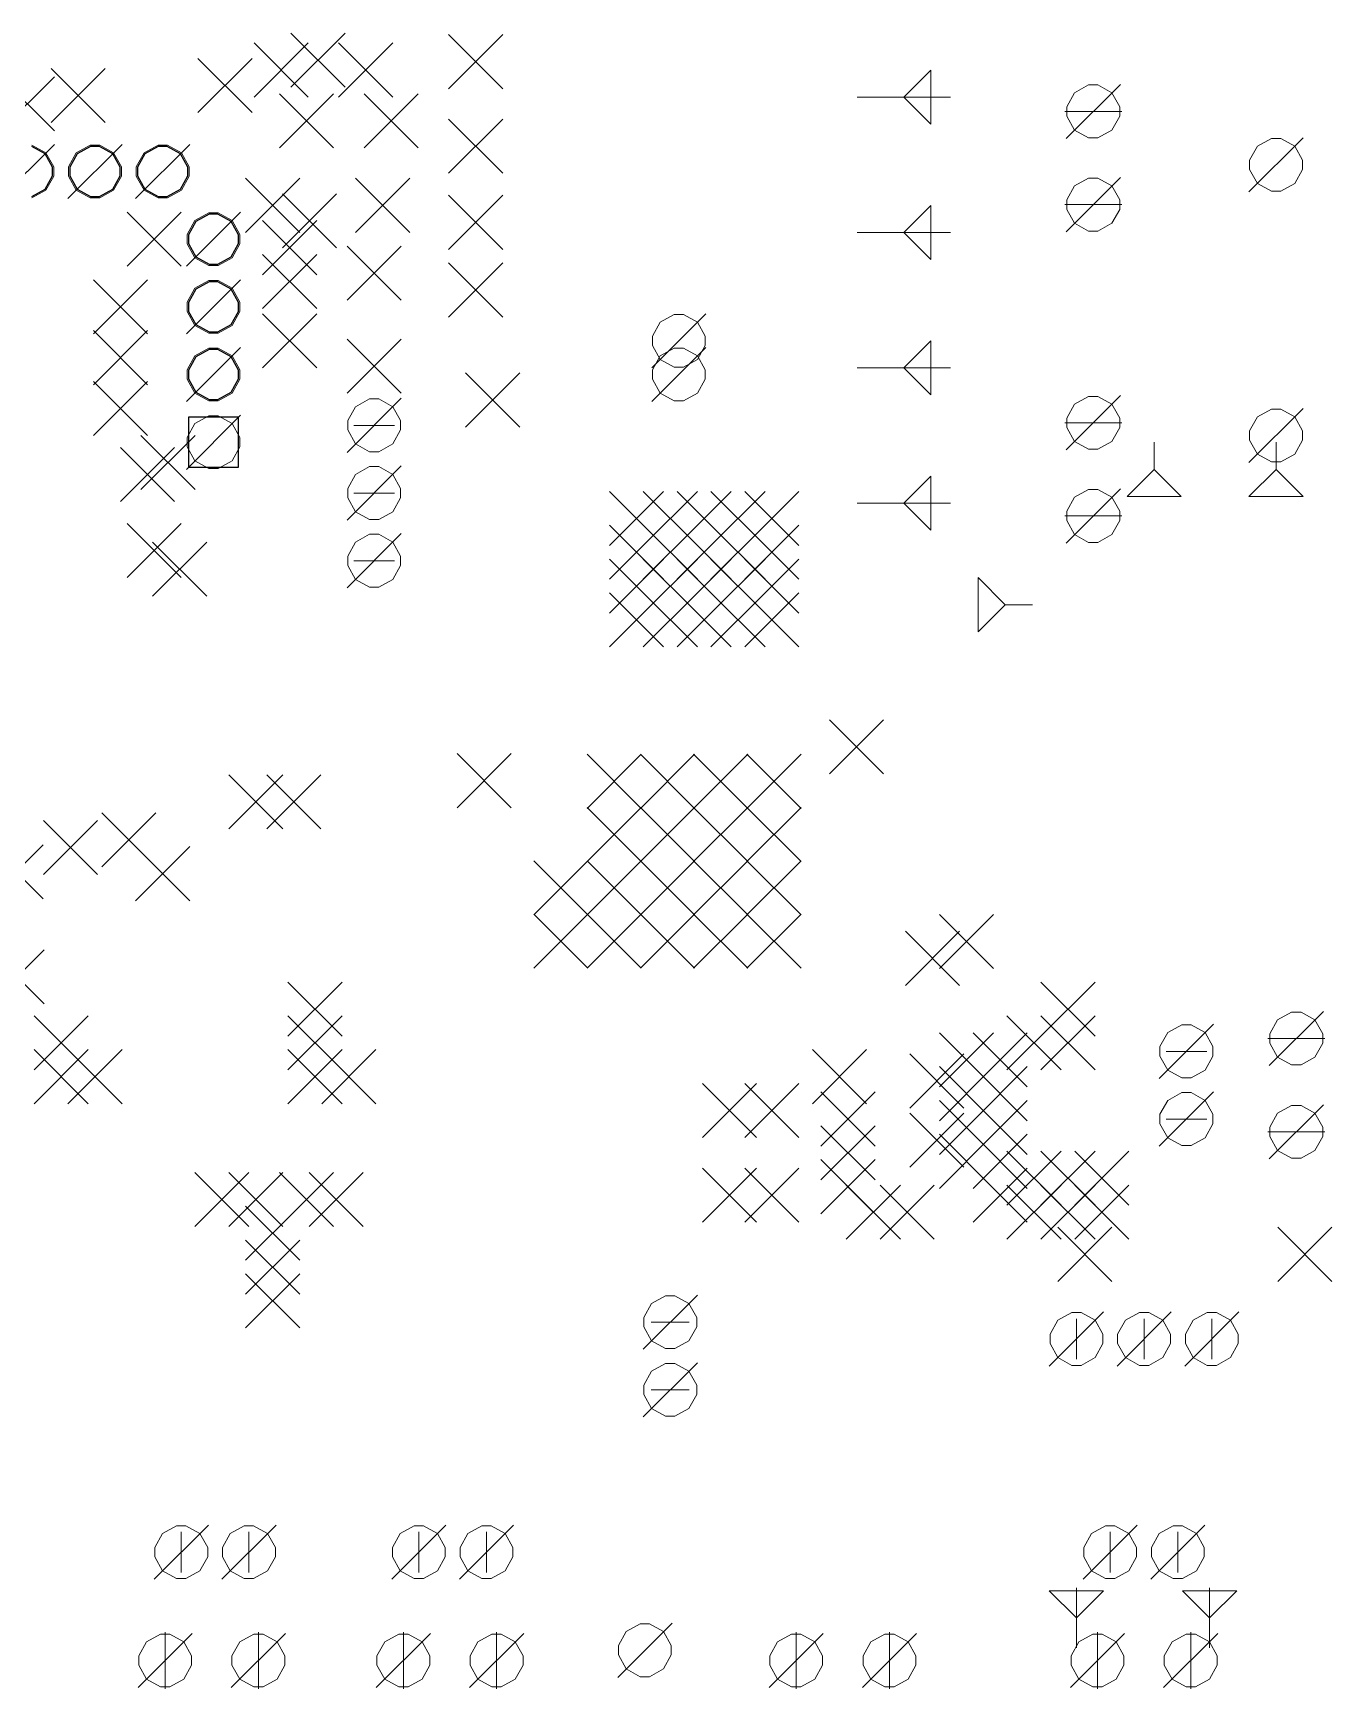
# Model space of a CAD drawing. Header units: millimetres. Extents: x 6 to 132, y 8 to 109.
# Drawn here: x 83.7 to 132.4, y 7.7 to 69.9 of the extents above; entities that cross this region are included whole.
import ezdxf

# ---------------------------------------------------------------- set-up
doc = ezdxf.new("R2010")
doc.units = ezdxf.units.MM
doc.layers.add('SLD-0', color=7, linetype='Continuous')

msp = doc.modelspace()

# ---------------------------------------------------------------- linework, layer by layer
at = {"layer": 'SLD-0', "color": 7, "lineweight": 0}
for p, q in [((93.37, 69.857), (95.402, 67.826)), ((93.37, 67.826), (95.402, 69.857)), ((99.288, 69.805), (101.32, 67.772)), ((99.288, 67.772), (101.32, 69.805)), ((91.985, 69.488), (94.017, 67.455)), ((91.985, 67.455), (94.017, 69.488)), ((95.16, 69.488), (97.192, 67.455)), ((95.16, 67.455), (97.192, 69.488)), ((84.365, 68.534), (86.397, 66.503)), ((84.365, 66.503), (86.397, 68.534)), ((89.877, 68.905), (91.91, 66.872)), ((89.877, 66.872), (91.91, 68.905)), ((116.368, 67.455), (117.385, 68.471)), ((117.385, 68.471), (117.385, 66.439)), ((82.46, 68.217), (84.492, 66.184)), ((82.46, 66.184), (84.492, 68.217)), ((122.465, 65.904), (124.497, 67.934)), ((123.305, 67.91), (122.781, 67.62)), ((123.48, 67.91), (123.305, 67.91)), ((123.656, 67.91), (123.48, 67.91)), ((124.181, 67.62), (123.656, 67.91)), ((92.938, 67.582), (94.97, 65.551)), ((92.938, 65.551), (94.97, 67.582)), ((96.113, 67.582), (98.145, 65.551)), ((96.113, 65.551), (98.145, 67.582)), ((114.62, 67.455), (118.118, 67.455)), ((115.353, 67.455), (116.368, 67.455)), ((117.385, 66.439), (116.368, 67.455)), ((122.781, 67.62), (122.491, 67.095)), ((124.471, 67.095), (124.181, 67.62)), ((99.288, 66.63), (101.32, 64.597)), ((99.288, 64.597), (101.32, 66.63)), ((122.414, 66.919), (124.549, 66.919)), ((122.491, 67.095), (122.491, 66.919)), ((122.491, 66.919), (122.491, 66.744)), ((122.491, 66.744), (122.781, 66.219)), ((124.181, 66.219), (124.471, 66.744)), ((124.471, 66.919), (124.471, 67.095)), ((124.471, 66.744), (124.471, 66.919)), ((122.781, 66.219), (123.305, 65.928)), ((123.305, 65.928), (123.48, 65.928)), ((123.48, 65.928), (123.656, 65.928)), ((123.656, 65.928), (124.181, 66.219)), ((129.323, 63.9), (131.355, 65.931)), ((130.163, 65.906), (129.638, 65.617)), ((130.339, 65.906), (130.163, 65.906)), ((130.514, 65.906), (130.339, 65.906)), ((131.039, 65.617), (130.514, 65.906)), ((82.46, 63.645), (84.492, 65.677)), ((84.176, 65.362), (83.651, 65.651)), ((84.467, 64.837), (84.176, 65.362)), ((85, 63.645), (87.033, 65.677)), ((85.314, 65.362), (85.025, 64.837)), ((85.839, 65.651), (85.314, 65.362)), ((86.016, 65.651), (85.839, 65.651)), ((86.191, 65.651), (86.016, 65.651)), ((86.716, 65.362), (86.191, 65.651)), ((87.007, 64.837), (86.716, 65.362)), ((87.54, 63.645), (89.572, 65.677)), ((87.856, 65.362), (87.566, 64.837)), ((88.38, 65.651), (87.856, 65.362)), ((88.555, 65.651), (88.38, 65.651)), ((88.731, 65.651), (88.555, 65.651)), ((89.256, 65.362), (88.731, 65.651)), ((89.546, 64.837), (89.256, 65.362)), ((129.638, 65.617), (129.348, 65.092)), ((131.33, 65.092), (131.039, 65.617)), ((84.467, 64.66), (84.467, 64.837)), ((84.467, 64.487), (84.467, 64.66)), ((85.025, 64.837), (85.025, 64.66)), ((85.025, 64.66), (85.025, 64.487)), ((87.007, 64.66), (87.007, 64.837)), ((87.007, 64.487), (87.007, 64.66)), ((87.566, 64.837), (87.566, 64.66)), ((87.566, 64.66), (87.566, 64.487)), ((89.546, 64.66), (89.546, 64.837)), ((89.546, 64.487), (89.546, 64.66)), ((129.348, 65.092), (129.348, 64.915)), ((129.348, 64.915), (129.348, 64.74)), ((129.348, 64.74), (129.638, 64.215)), ((131.039, 64.215), (131.33, 64.74)), ((131.33, 64.915), (131.33, 65.092)), ((131.33, 64.74), (131.33, 64.915)), ((84.176, 63.962), (84.467, 64.487)), ((85.025, 64.487), (85.314, 63.962)), ((86.716, 63.962), (87.007, 64.487)), ((87.566, 64.487), (87.856, 63.962)), ((89.256, 63.962), (89.546, 64.487)), ((91.667, 64.407), (93.7, 62.376)), ((91.667, 62.376), (93.7, 64.407)), ((95.796, 64.407), (97.827, 62.376)), ((95.796, 62.376), (97.827, 64.407)), ((122.465, 62.403), (124.497, 64.434)), ((122.781, 64.12), (122.491, 63.595)), ((123.305, 64.41), (122.781, 64.12)), ((123.48, 64.41), (123.305, 64.41)), ((123.656, 64.41), (123.48, 64.41)), ((124.181, 64.12), (123.656, 64.41)), ((124.471, 63.595), (124.181, 64.12)), ((129.638, 64.215), (130.163, 63.924)), ((130.514, 63.924), (131.039, 64.215)), ((83.651, 63.671), (84.176, 63.962)), ((85.314, 63.962), (85.839, 63.671)), ((85.839, 63.671), (86.016, 63.671)), ((86.016, 63.671), (86.191, 63.671)), ((86.191, 63.671), (86.716, 63.962)), ((87.856, 63.962), (88.38, 63.671)), ((88.38, 63.671), (88.555, 63.671)), ((88.555, 63.671), (88.731, 63.671)), ((88.731, 63.671), (89.256, 63.962)), ((93.052, 63.824), (95.085, 61.793)), ((93.052, 61.793), (95.085, 63.824)), ((99.288, 63.772), (101.32, 61.74)), ((99.288, 61.74), (101.32, 63.772)), ((116.368, 62.376), (117.385, 63.391)), ((117.385, 63.391), (117.385, 61.359)), ((122.414, 63.419), (124.549, 63.419)), ((122.491, 63.595), (122.491, 63.419)), ((122.491, 63.419), (122.491, 63.243)), ((124.471, 63.419), (124.471, 63.595)), ((124.471, 63.243), (124.471, 63.419)), ((130.163, 63.924), (130.339, 63.924)), ((130.339, 63.924), (130.514, 63.924)), ((87.223, 63.138), (89.254, 61.105)), ((87.223, 61.105), (89.254, 63.138)), ((89.446, 61.105), (91.477, 63.138)), ((89.76, 62.822), (89.47, 62.297)), ((90.285, 63.111), (89.76, 62.822)), ((90.461, 63.111), (90.285, 63.111)), ((90.636, 63.111), (90.461, 63.111)), ((91.161, 62.822), (90.636, 63.111)), ((91.452, 62.297), (91.161, 62.822)), ((92.303, 62.819), (94.335, 60.788)), ((92.303, 60.788), (94.335, 62.819)), ((122.491, 63.243), (122.781, 62.719)), ((124.181, 62.719), (124.471, 63.243)), ((89.47, 62.297), (89.47, 62.121)), ((91.452, 62.121), (91.452, 62.297)), ((114.62, 62.376), (118.118, 62.376)), ((115.353, 62.376), (116.368, 62.376)), ((117.385, 61.359), (116.368, 62.376)), ((122.781, 62.719), (123.305, 62.428)), ((123.305, 62.428), (123.48, 62.428)), ((123.48, 62.428), (123.656, 62.428)), ((123.656, 62.428), (124.181, 62.719)), ((89.47, 62.121), (89.47, 61.946)), ((89.47, 61.946), (89.76, 61.42)), ((91.161, 61.42), (91.452, 61.946)), ((91.452, 61.946), (91.452, 62.121)), ((92.303, 61.55), (94.335, 59.518)), ((92.303, 59.518), (94.335, 61.55)), ((95.478, 61.867), (97.51, 59.834)), ((95.478, 59.834), (97.51, 61.867)), ((89.76, 61.42), (90.285, 61.13)), ((90.285, 61.13), (90.461, 61.13)), ((90.461, 61.13), (90.636, 61.13)), ((90.636, 61.13), (91.161, 61.42)), ((99.288, 61.232), (101.32, 59.201)), ((99.288, 59.201), (101.32, 61.232)), ((85.953, 60.597), (87.985, 58.565)), ((85.953, 58.565), (87.985, 60.597)), ((89.446, 58.565), (91.477, 60.597)), ((89.76, 60.282), (89.47, 59.757)), ((90.285, 60.572), (89.76, 60.282)), ((90.461, 60.572), (90.285, 60.572)), ((90.636, 60.572), (90.461, 60.572)), ((91.161, 60.282), (90.636, 60.572)), ((91.452, 59.757), (91.161, 60.282)), ((89.47, 59.757), (89.47, 59.581)), ((91.452, 59.581), (91.452, 59.757)), ((89.47, 59.581), (89.47, 59.406)), ((89.47, 59.406), (89.76, 58.881)), ((91.161, 58.881), (91.452, 59.406)), ((91.452, 59.406), (91.452, 59.581)), ((92.303, 59.327), (94.335, 57.295)), ((92.303, 57.295), (94.335, 59.327)), ((106.908, 57.295), (108.94, 59.327)), ((107.748, 59.301), (107.223, 59.012)), ((107.924, 59.301), (107.748, 59.301)), ((108.099, 59.301), (107.924, 59.301)), ((108.624, 59.012), (108.099, 59.301)), ((85.953, 58.692), (87.985, 56.659)), ((85.953, 56.659), (87.985, 58.692)), ((89.76, 58.881), (90.285, 58.59)), ((90.285, 58.59), (90.461, 58.59)), ((90.461, 58.59), (90.636, 58.59)), ((90.636, 58.59), (91.161, 58.881)), ((107.223, 59.012), (106.933, 58.487)), ((106.933, 58.487), (106.933, 58.31)), ((108.914, 58.487), (108.624, 59.012)), ((108.914, 58.31), (108.914, 58.487)), ((89.446, 56.026), (91.477, 58.057)), ((90.285, 58.032), (89.76, 57.743)), ((90.461, 58.032), (90.285, 58.032)), ((90.636, 58.032), (90.461, 58.032)), ((91.161, 57.743), (90.636, 58.032)), ((95.478, 58.375), (97.51, 56.343)), ((95.478, 56.343), (97.51, 58.375)), ((106.908, 56.026), (108.94, 58.057)), ((106.933, 58.31), (106.933, 58.137)), ((106.933, 58.137), (107.223, 57.612)), ((107.748, 58.032), (107.223, 57.743)), ((107.924, 58.032), (107.748, 58.032)), ((108.099, 58.032), (107.924, 58.032)), ((108.624, 57.743), (108.099, 58.032)), ((108.624, 57.612), (108.914, 58.137)), ((108.914, 58.137), (108.914, 58.31)), ((116.368, 57.295), (117.385, 58.31)), ((117.385, 58.31), (117.385, 56.279)), ((89.76, 57.743), (89.47, 57.217)), ((89.47, 57.217), (89.47, 57.041)), ((91.452, 57.217), (91.161, 57.743)), ((91.452, 57.041), (91.452, 57.217)), ((107.223, 57.743), (106.933, 57.217)), ((106.933, 57.217), (106.933, 57.041)), ((107.223, 57.612), (107.748, 57.321)), ((107.748, 57.321), (107.924, 57.321)), ((107.924, 57.321), (108.099, 57.321)), ((108.099, 57.321), (108.624, 57.612)), ((108.914, 57.217), (108.624, 57.743)), ((108.914, 57.041), (108.914, 57.217)), ((114.62, 57.295), (118.118, 57.295)), ((115.353, 57.295), (116.368, 57.295)), ((117.385, 56.279), (116.368, 57.295)), ((85.953, 56.788), (87.985, 54.755)), ((85.953, 54.755), (87.985, 56.788)), ((89.47, 57.041), (89.47, 56.866)), ((89.47, 56.866), (89.76, 56.341)), ((91.161, 56.341), (91.452, 56.866)), ((91.452, 56.866), (91.452, 57.041)), ((99.923, 57.105), (101.954, 55.072)), ((99.923, 55.072), (101.954, 57.105)), ((106.933, 57.041), (106.933, 56.866)), ((106.933, 56.866), (107.223, 56.341)), ((108.624, 56.341), (108.914, 56.866)), ((108.914, 56.866), (108.914, 57.041)), ((89.76, 56.341), (90.285, 56.05)), ((90.285, 56.05), (90.461, 56.05)), ((90.461, 56.05), (90.636, 56.05)), ((90.636, 56.05), (91.161, 56.341)), ((95.478, 54.12), (97.51, 56.152)), ((96.318, 56.126), (95.793, 55.837)), ((96.493, 56.126), (96.318, 56.126)), ((96.668, 56.126), (96.493, 56.126)), ((97.193, 55.837), (96.668, 56.126)), ((107.223, 56.341), (107.748, 56.05)), ((107.748, 56.05), (107.924, 56.05)), ((107.924, 56.05), (108.099, 56.05)), ((108.099, 56.05), (108.624, 56.341)), ((122.465, 54.219), (124.497, 56.252)), ((122.781, 55.936), (122.491, 55.411)), ((123.305, 56.225), (122.781, 55.936)), ((123.48, 56.225), (123.305, 56.225)), ((123.656, 56.225), (123.48, 56.225)), ((124.181, 55.936), (123.656, 56.225)), ((124.471, 55.411), (124.181, 55.936)), ((89.446, 53.484), (91.477, 55.517)), ((90.285, 55.492), (89.76, 55.203)), ((90.461, 55.492), (90.285, 55.492)), ((90.636, 55.492), (90.461, 55.492)), ((91.161, 55.203), (90.636, 55.492)), ((95.793, 55.837), (95.504, 55.312)), ((95.504, 55.312), (95.504, 55.135)), ((97.484, 55.312), (97.193, 55.837)), ((97.484, 55.135), (97.484, 55.312)), ((122.491, 55.411), (122.491, 55.234)), ((124.471, 55.234), (124.471, 55.411)), ((129.323, 53.739), (131.355, 55.771)), ((129.638, 55.456), (129.348, 54.931)), ((130.163, 55.746), (129.638, 55.456)), ((130.339, 55.746), (130.163, 55.746)), ((130.514, 55.746), (130.339, 55.746)), ((131.039, 55.456), (130.514, 55.746)), ((131.33, 54.931), (131.039, 55.456)), ((87.738, 54.759), (89.77, 52.727)), ((87.738, 52.727), (89.77, 54.759)), ((89.76, 55.203), (89.47, 54.678)), ((91.452, 54.678), (91.161, 55.203)), ((95.504, 55.135), (95.504, 54.962)), ((95.504, 54.962), (95.793, 54.437)), ((97.255, 55.135), (95.731, 55.135)), ((97.193, 54.437), (97.484, 54.962)), ((97.484, 54.962), (97.484, 55.135)), ((122.414, 55.234), (124.549, 55.234)), ((122.491, 55.234), (122.491, 55.059)), ((122.491, 55.059), (122.781, 54.535)), ((124.181, 54.535), (124.471, 55.059)), ((124.471, 55.059), (124.471, 55.234)), ((129.348, 54.931), (129.348, 54.755)), ((129.348, 54.755), (129.348, 54.58)), ((131.33, 54.755), (131.33, 54.931)), ((131.33, 54.58), (131.33, 54.755)), ((86.968, 54.31), (89.001, 52.279)), ((86.968, 52.279), (89.001, 54.31)), ((89.47, 54.678), (89.47, 54.501)), ((89.47, 54.501), (89.47, 54.326)), ((89.47, 54.326), (89.76, 53.802)), ((91.161, 53.802), (91.452, 54.326)), ((91.452, 54.501), (91.452, 54.678)), ((91.452, 54.326), (91.452, 54.501)), ((95.793, 54.437), (96.318, 54.146)), ((96.318, 54.146), (96.493, 54.146)), ((96.493, 54.146), (96.668, 54.146)), ((96.668, 54.146), (97.193, 54.437)), ((122.781, 54.535), (123.305, 54.244)), ((123.305, 54.244), (123.48, 54.244)), ((123.48, 54.244), (123.656, 54.244)), ((123.656, 54.244), (124.181, 54.535)), ((125.767, 54.501), (125.767, 53.484)), ((129.348, 54.58), (129.638, 54.055)), ((130.339, 54.501), (130.339, 53.484)), ((131.039, 54.055), (131.33, 54.58)), ((89.76, 53.802), (90.285, 53.511)), ((90.285, 53.511), (90.461, 53.511)), ((90.461, 53.511), (90.636, 53.511)), ((90.636, 53.511), (91.161, 53.802)), ((95.478, 51.58), (97.51, 53.613)), ((96.318, 53.586), (95.793, 53.297)), ((96.493, 53.586), (96.318, 53.586)), ((96.668, 53.586), (96.493, 53.586)), ((97.193, 53.297), (96.668, 53.586)), ((125.767, 53.484), (124.751, 52.469)), ((126.784, 52.469), (125.767, 53.484)), ((130.339, 53.484), (129.323, 52.469)), ((129.638, 54.055), (130.163, 53.764)), ((130.163, 53.764), (130.339, 53.764)), ((130.339, 53.764), (130.514, 53.764)), ((131.355, 52.469), (130.339, 53.484)), ((130.514, 53.764), (131.039, 54.055)), ((95.793, 53.297), (95.504, 52.772)), ((97.484, 52.772), (97.193, 53.297)), ((116.368, 52.215), (117.385, 53.231)), ((117.385, 53.231), (117.385, 51.2)), ((95.504, 52.772), (95.504, 52.596)), ((95.504, 52.596), (95.504, 52.421)), ((95.504, 52.421), (95.793, 51.895)), ((97.255, 52.596), (95.731, 52.596)), ((97.193, 51.895), (97.484, 52.421)), ((97.484, 52.596), (97.484, 52.772)), ((97.484, 52.421), (97.484, 52.596)), ((105.321, 52.659), (107.352, 50.628)), ((105.321, 50.628), (107.352, 52.659)), ((106.59, 52.659), (108.622, 50.628)), ((106.59, 50.628), (108.622, 52.659)), ((107.86, 52.659), (109.892, 50.628)), ((107.86, 50.628), (109.892, 52.659)), ((109.13, 52.659), (111.162, 50.628)), ((109.13, 50.628), (111.162, 52.659)), ((110.4, 52.659), (112.433, 50.628)), ((110.4, 50.628), (112.433, 52.659)), ((114.62, 52.215), (118.118, 52.215)), ((115.353, 52.215), (116.368, 52.215)), ((117.385, 51.2), (116.368, 52.215)), ((122.465, 50.719), (124.497, 52.751)), ((122.781, 52.436), (122.491, 51.91)), ((123.305, 52.725), (122.781, 52.436)), ((123.48, 52.725), (123.305, 52.725)), ((123.656, 52.725), (123.48, 52.725)), ((124.181, 52.436), (123.656, 52.725)), ((124.471, 51.91), (124.181, 52.436)), ((124.751, 52.469), (126.784, 52.469)), ((129.323, 52.469), (131.355, 52.469)), ((95.793, 51.895), (96.318, 51.605)), ((96.318, 51.605), (96.493, 51.605)), ((96.493, 51.605), (96.668, 51.605)), ((96.668, 51.605), (97.193, 51.895)), ((122.414, 51.734), (124.549, 51.734)), ((122.491, 51.91), (122.491, 51.734)), ((122.491, 51.734), (122.491, 51.56)), ((124.471, 51.734), (124.471, 51.91)), ((124.471, 51.56), (124.471, 51.734)), ((87.223, 51.453), (89.254, 49.421)), ((87.223, 49.421), (89.254, 51.453)), ((95.478, 49.04), (97.51, 51.072)), ((96.318, 51.047), (95.793, 50.757)), ((96.493, 51.047), (96.318, 51.047)), ((96.668, 51.047), (96.493, 51.047)), ((97.193, 50.757), (96.668, 51.047)), ((105.321, 51.39), (107.352, 49.357)), ((105.321, 49.357), (107.352, 51.39)), ((106.59, 51.39), (108.622, 49.357)), ((106.59, 49.357), (108.622, 51.39)), ((107.86, 51.39), (109.892, 49.357)), ((107.86, 49.357), (109.892, 51.39)), ((109.13, 51.39), (111.162, 49.357)), ((109.13, 49.357), (111.162, 51.39)), ((110.4, 51.39), (112.433, 49.357)), ((110.4, 49.357), (112.433, 51.39)), ((122.491, 51.56), (122.781, 51.036)), ((122.781, 51.036), (123.305, 50.745)), ((123.656, 50.745), (124.181, 51.036)), ((124.181, 51.036), (124.471, 51.56)), ((88.175, 50.755), (90.208, 48.722)), ((88.175, 48.722), (90.208, 50.755)), ((95.793, 50.757), (95.504, 50.232)), ((97.484, 50.232), (97.193, 50.757)), ((123.305, 50.745), (123.48, 50.745)), ((123.48, 50.745), (123.656, 50.745)), ((95.504, 50.232), (95.504, 50.056)), ((95.504, 50.056), (95.504, 49.881)), ((95.504, 49.881), (95.793, 49.356)), ((97.255, 50.056), (95.731, 50.056)), ((97.193, 49.356), (97.484, 49.881)), ((97.484, 50.056), (97.484, 50.232)), ((97.484, 49.881), (97.484, 50.056)), ((105.321, 50.119), (107.352, 48.088)), ((105.321, 48.088), (107.352, 50.119)), ((106.59, 50.119), (108.622, 48.088)), ((106.59, 48.088), (108.622, 50.119)), ((107.86, 50.119), (109.892, 48.088)), ((107.86, 48.088), (109.892, 50.119)), ((109.13, 50.119), (111.162, 48.088)), ((109.13, 48.088), (111.162, 50.119)), ((110.4, 50.119), (112.433, 48.088)), ((110.4, 48.088), (112.433, 50.119)), ((95.793, 49.356), (96.318, 49.065)), ((96.668, 49.065), (97.193, 49.356)), ((120.179, 48.405), (119.163, 49.421)), ((119.163, 49.421), (119.163, 47.389)), ((96.318, 49.065), (96.493, 49.065)), ((96.493, 49.065), (96.668, 49.065)), ((105.321, 48.85), (107.352, 46.818)), ((105.321, 46.818), (107.352, 48.85)), ((106.59, 48.85), (108.622, 46.818)), ((106.59, 46.818), (108.622, 48.85)), ((107.86, 48.85), (109.892, 46.818)), ((107.86, 46.818), (109.892, 48.85)), ((109.13, 48.85), (111.162, 46.818)), ((109.13, 46.818), (111.162, 48.85)), ((110.4, 48.85), (112.433, 46.818)), ((110.4, 46.818), (112.433, 48.85)), ((119.163, 47.389), (120.179, 48.405)), ((121.196, 48.405), (120.179, 48.405)), ((113.575, 44.088), (115.608, 42.055)), ((113.575, 42.055), (115.608, 44.088)), ((99.605, 42.817), (101.637, 40.784)), ((99.605, 40.784), (101.637, 42.817)), ((104.483, 42.795), (106.514, 40.762)), ((104.483, 40.762), (106.514, 42.795)), ((106.482, 42.795), (108.515, 40.762)), ((106.482, 40.762), (108.515, 42.795)), ((108.482, 42.795), (110.515, 40.762)), ((108.482, 40.762), (110.515, 42.795)), ((110.483, 42.795), (112.514, 40.762)), ((110.483, 40.762), (112.514, 42.795)), ((91.033, 42.023), (93.065, 39.991)), ((91.033, 39.991), (93.065, 42.023)), ((92.461, 42.023), (94.493, 39.991)), ((92.461, 39.991), (94.493, 42.023)), ((86.271, 40.594), (88.302, 38.563)), ((86.271, 38.563), (88.302, 40.594)), ((104.483, 40.794), (106.514, 38.763)), ((104.483, 38.763), (106.514, 40.794)), ((106.482, 40.794), (108.515, 38.763)), ((106.482, 38.763), (108.515, 40.794)), ((108.482, 40.794), (110.515, 38.763)), ((108.482, 38.763), (110.515, 40.794)), ((110.483, 40.794), (112.514, 38.763)), ((110.483, 38.763), (112.514, 40.794)), ((84.084, 40.311), (86.115, 38.279)), ((84.084, 38.279), (86.115, 40.311)), ((82.037, 39.397), (84.07, 37.365)), ((82.037, 37.365), (84.07, 39.397)), ((87.54, 39.325), (89.572, 37.293)), ((87.54, 37.293), (89.572, 39.325)), ((102.482, 38.795), (104.515, 36.762)), ((102.482, 36.762), (104.515, 38.795)), ((104.483, 38.795), (106.514, 36.762)), ((104.483, 36.762), (106.514, 38.795)), ((106.482, 38.795), (108.515, 36.762)), ((106.482, 36.762), (108.515, 38.795)), ((108.482, 38.795), (110.515, 36.762)), ((108.482, 36.762), (110.515, 38.795)), ((110.483, 38.795), (112.514, 36.762)), ((110.483, 36.762), (112.514, 38.795)), ((102.482, 36.795), (104.515, 34.762)), ((102.482, 34.762), (104.515, 36.795)), ((104.483, 36.795), (106.514, 34.762)), ((104.483, 34.762), (106.514, 36.795)), ((106.482, 36.795), (108.515, 34.762)), ((106.482, 34.762), (108.515, 36.795)), ((108.482, 36.795), (110.515, 34.762)), ((108.482, 34.762), (110.515, 36.795)), ((110.483, 36.795), (112.514, 34.762)), ((110.483, 34.762), (112.514, 36.795)), ((117.703, 36.784), (119.735, 34.753)), ((117.703, 34.753), (119.735, 36.784)), ((116.433, 36.15), (118.465, 34.118)), ((116.433, 34.118), (118.465, 36.15)), ((82.079, 35.451), (84.111, 33.419)), ((82.079, 33.419), (84.111, 35.451)), ((93.255, 34.244), (95.287, 32.213)), ((93.255, 32.213), (95.287, 34.244)), ((121.513, 34.244), (123.545, 32.213)), ((121.513, 32.213), (123.545, 34.244)), ((83.73, 32.975), (85.762, 30.943)), ((83.73, 30.943), (85.762, 32.975)), ((93.255, 32.975), (95.287, 30.943)), ((93.255, 30.943), (95.287, 32.975)), ((120.242, 32.975), (122.275, 30.943)), ((120.242, 30.943), (122.275, 32.975)), ((121.513, 32.975), (123.545, 30.943)), ((121.513, 30.943), (123.545, 32.975)), ((130.085, 31.105), (132.117, 33.136)), ((130.925, 33.111), (130.4, 32.822)), ((131.101, 33.111), (130.925, 33.111)), ((131.276, 33.111), (131.101, 33.111)), ((131.801, 32.822), (131.276, 33.111)), ((117.703, 32.34), (119.735, 30.307)), ((117.703, 30.307), (119.735, 32.34)), ((118.973, 32.34), (121.004, 30.307)), ((118.973, 30.307), (121.004, 32.34)), ((125.958, 30.626), (127.99, 32.657)), ((126.273, 32.343), (125.983, 31.818)), ((126.798, 32.632), (126.273, 32.343)), ((126.974, 32.632), (126.798, 32.632)), ((127.149, 32.632), (126.974, 32.632)), ((127.674, 32.343), (127.149, 32.632)), ((127.964, 31.818), (127.674, 32.343)), ((130.4, 32.822), (130.11, 32.297)), ((132.092, 32.297), (131.801, 32.822)), ((83.73, 31.705), (85.762, 29.672)), ((83.73, 29.672), (85.762, 31.705)), ((85, 31.705), (87.033, 29.672)), ((85, 29.672), (87.033, 31.705)), ((93.255, 31.705), (95.287, 29.672)), ((93.255, 29.672), (95.287, 31.705)), ((94.525, 31.705), (96.558, 29.672)), ((94.525, 29.672), (96.558, 31.705)), ((112.94, 31.705), (114.972, 29.672)), ((112.94, 29.672), (114.972, 31.705)), ((125.983, 31.818), (125.983, 31.641)), ((127.964, 31.641), (127.964, 31.818)), ((130.035, 32.121), (132.167, 32.121)), ((130.11, 32.297), (130.11, 32.121)), ((130.11, 32.121), (130.11, 31.946)), ((130.11, 31.946), (130.4, 31.421)), ((131.801, 31.421), (132.092, 31.946)), ((132.092, 32.121), (132.092, 32.297)), ((132.092, 31.946), (132.092, 32.121)), ((116.592, 31.546), (118.623, 29.514)), ((116.592, 29.514), (118.623, 31.546)), ((125.983, 31.641), (125.983, 31.466)), ((125.983, 31.466), (126.273, 30.941)), ((127.736, 31.641), (126.212, 31.641)), ((127.674, 30.941), (127.964, 31.466)), ((127.964, 31.466), (127.964, 31.641)), ((130.4, 31.421), (130.925, 31.13)), ((130.925, 31.13), (131.101, 31.13)), ((131.101, 31.13), (131.276, 31.13)), ((131.276, 31.13), (131.801, 31.421)), ((117.703, 31.069), (119.735, 29.038)), ((117.703, 29.038), (119.735, 31.069)), ((118.973, 31.069), (121.004, 29.038)), ((118.973, 29.038), (121.004, 31.069)), ((126.273, 30.941), (126.798, 30.65)), ((126.798, 30.65), (126.974, 30.65)), ((126.974, 30.65), (127.149, 30.65)), ((127.149, 30.65), (127.674, 30.941)), ((108.813, 30.434), (110.845, 28.403)), ((108.813, 28.403), (110.845, 30.434)), ((110.4, 30.434), (112.433, 28.403)), ((110.4, 28.403), (112.433, 30.434)), ((113.258, 30.117), (115.29, 28.085)), ((113.258, 28.085), (115.29, 30.117)), ((125.958, 28.085), (127.99, 30.117)), ((126.798, 30.092), (126.273, 29.803)), ((126.974, 30.092), (126.798, 30.092)), ((127.149, 30.092), (126.974, 30.092)), ((127.674, 29.803), (127.149, 30.092)), ((116.592, 29.323), (118.623, 27.291)), ((116.592, 27.291), (118.623, 29.323)), ((117.703, 29.8), (119.735, 27.768)), ((117.703, 27.768), (119.735, 29.8)), ((118.973, 29.8), (121.004, 27.768)), ((118.973, 27.768), (121.004, 29.8)), ((126.273, 29.803), (125.983, 29.278)), ((125.983, 29.278), (125.983, 29.102)), ((127.964, 29.278), (127.674, 29.803)), ((127.964, 29.102), (127.964, 29.278)), ((130.085, 27.605), (132.117, 29.637)), ((130.4, 29.322), (130.11, 28.797)), ((130.925, 29.611), (130.4, 29.322)), ((131.101, 29.611), (130.925, 29.611)), ((131.276, 29.611), (131.101, 29.611)), ((131.801, 29.322), (131.276, 29.611)), ((132.092, 28.797), (131.801, 29.322)), ((113.258, 28.847), (115.29, 26.815)), ((113.258, 26.815), (115.29, 28.847)), ((125.983, 29.102), (125.983, 28.926)), ((125.983, 28.926), (126.273, 28.401)), ((127.736, 29.102), (126.212, 29.102)), ((127.674, 28.401), (127.964, 28.926)), ((127.964, 28.926), (127.964, 29.102)), ((130.035, 28.62), (132.167, 28.62)), ((130.11, 28.797), (130.11, 28.62)), ((130.11, 28.62), (130.11, 28.447)), ((132.092, 28.62), (132.092, 28.797)), ((132.092, 28.447), (132.092, 28.62)), ((117.703, 28.53), (119.735, 26.497)), ((117.703, 26.497), (119.735, 28.53)), ((118.973, 28.53), (121.004, 26.497)), ((118.973, 26.497), (121.004, 28.53)), ((126.273, 28.401), (126.798, 28.111)), ((126.798, 28.111), (126.974, 28.111)), ((126.974, 28.111), (127.149, 28.111)), ((127.149, 28.111), (127.674, 28.401)), ((130.11, 28.447), (130.4, 27.922)), ((131.801, 27.922), (132.092, 28.447)), ((113.258, 27.577), (115.29, 25.545)), ((113.258, 25.545), (115.29, 27.577)), ((120.242, 27.894), (122.275, 25.863)), ((120.242, 25.863), (122.275, 27.894)), ((121.513, 27.894), (123.545, 25.863)), ((121.513, 25.863), (123.545, 27.894)), ((122.783, 27.894), (124.815, 25.863)), ((122.783, 25.863), (124.815, 27.894)), ((130.4, 27.922), (130.925, 27.631)), ((130.925, 27.631), (131.101, 27.631)), ((131.101, 27.631), (131.276, 27.631)), ((131.276, 27.631), (131.801, 27.922)), ((89.763, 27.101), (91.795, 25.069)), ((89.763, 25.069), (91.795, 27.101)), ((91.033, 27.101), (93.065, 25.069)), ((91.033, 25.069), (93.065, 27.101)), ((92.938, 27.101), (94.97, 25.069)), ((92.938, 25.069), (94.97, 27.101)), ((94.048, 27.101), (96.081, 25.069)), ((94.048, 25.069), (96.081, 27.101)), ((108.813, 27.259), (110.845, 25.228)), ((108.813, 25.228), (110.845, 27.259)), ((110.4, 27.259), (112.433, 25.228)), ((110.4, 25.228), (112.433, 27.259)), ((118.973, 27.259), (121.004, 25.228)), ((118.973, 25.228), (121.004, 27.259)), ((114.21, 26.625), (116.242, 24.592)), ((114.21, 24.592), (116.242, 26.625)), ((115.48, 26.625), (117.512, 24.592)), ((115.48, 24.592), (117.512, 26.625)), ((120.242, 26.625), (122.275, 24.592)), ((120.242, 24.592), (122.275, 26.625)), ((121.513, 26.625), (123.545, 24.592)), ((121.513, 24.592), (123.545, 26.625)), ((122.783, 26.625), (124.815, 24.592)), ((122.783, 24.592), (124.815, 26.625)), ((91.667, 25.831), (93.7, 23.799)), ((91.667, 23.799), (93.7, 25.831)), ((122.148, 25.038), (124.179, 23.005)), ((122.148, 23.005), (124.179, 25.038)), ((130.403, 25.038), (132.435, 23.005)), ((130.403, 23.005), (132.435, 25.038)), ((91.667, 24.561), (93.7, 22.528)), ((91.667, 22.528), (93.7, 24.561)), ((91.667, 23.29), (93.7, 21.259)), ((91.667, 21.259), (93.7, 23.29)), ((106.59, 20.465), (108.622, 22.496)), ((107.43, 22.472), (106.906, 22.182)), ((107.605, 22.472), (107.43, 22.472)), ((107.781, 22.472), (107.605, 22.472)), ((108.306, 22.182), (107.781, 22.472)), ((106.906, 22.182), (106.616, 21.657)), ((108.596, 21.657), (108.306, 22.182)), ((121.83, 19.83), (123.862, 21.863)), ((122.67, 21.836), (122.145, 21.547)), ((122.847, 21.836), (122.67, 21.836)), ((123.02, 21.836), (122.847, 21.836)), ((123.545, 21.547), (123.02, 21.836)), ((124.371, 19.83), (126.402, 21.863)), ((125.21, 21.836), (124.685, 21.547)), ((125.386, 21.836), (125.21, 21.836)), ((125.561, 21.836), (125.386, 21.836)), ((126.086, 21.547), (125.561, 21.836)), ((126.91, 19.83), (128.942, 21.863)), ((127.75, 21.836), (127.225, 21.547)), ((127.926, 21.836), (127.75, 21.836)), ((128.101, 21.836), (127.926, 21.836)), ((128.626, 21.547), (128.101, 21.836)), ((106.616, 21.657), (106.616, 21.481)), ((106.616, 21.481), (106.616, 21.306)), ((106.616, 21.306), (106.906, 20.781)), ((106.894, 21.481), (108.318, 21.481)), ((108.306, 20.781), (108.596, 21.306)), ((108.596, 21.481), (108.596, 21.657)), ((108.596, 21.306), (108.596, 21.481)), ((122.145, 21.547), (121.856, 21.022)), ((122.847, 21.608), (122.847, 20.084)), ((123.836, 21.022), (123.545, 21.547)), ((124.685, 21.547), (124.395, 21.022)), ((125.386, 21.608), (125.386, 20.084)), ((126.377, 21.022), (126.086, 21.547)), ((127.225, 21.547), (126.935, 21.022)), ((127.926, 21.608), (127.926, 20.084)), ((128.917, 21.022), (128.626, 21.547)), ((106.906, 20.781), (107.43, 20.49)), ((107.781, 20.49), (108.306, 20.781)), ((121.856, 21.022), (121.856, 20.846)), ((121.856, 20.846), (121.856, 20.671)), ((121.856, 20.671), (122.145, 20.146)), ((123.545, 20.146), (123.836, 20.671)), ((123.836, 20.846), (123.836, 21.022)), ((123.836, 20.671), (123.836, 20.846)), ((124.395, 21.022), (124.395, 20.846)), ((124.395, 20.846), (124.395, 20.671)), ((124.395, 20.671), (124.685, 20.146)), ((126.086, 20.146), (126.377, 20.671)), ((126.377, 20.846), (126.377, 21.022)), ((126.377, 20.671), (126.377, 20.846)), ((126.935, 21.022), (126.935, 20.846)), ((126.935, 20.846), (126.935, 20.671)), ((126.935, 20.671), (127.225, 20.146)), ((128.626, 20.146), (128.917, 20.671)), ((128.917, 20.846), (128.917, 21.022)), ((128.917, 20.671), (128.917, 20.846)), ((106.59, 17.926), (108.622, 19.957)), ((107.43, 19.932), (106.906, 19.643)), ((107.43, 20.49), (107.605, 20.49)), ((107.605, 19.932), (107.43, 19.932)), ((107.605, 20.49), (107.781, 20.49)), ((107.781, 19.932), (107.605, 19.932)), ((108.306, 19.643), (107.781, 19.932)), ((122.145, 20.146), (122.67, 19.855)), ((123.02, 19.855), (123.545, 20.146)), ((124.685, 20.146), (125.21, 19.855)), ((125.561, 19.855), (126.086, 20.146)), ((127.225, 20.146), (127.75, 19.855)), ((128.101, 19.855), (128.626, 20.146)), ((106.906, 19.643), (106.616, 19.118)), ((108.596, 19.118), (108.306, 19.643)), ((122.67, 19.855), (122.847, 19.855)), ((122.847, 19.855), (123.02, 19.855)), ((125.21, 19.855), (125.386, 19.855)), ((125.386, 19.855), (125.561, 19.855)), ((127.75, 19.855), (127.926, 19.855)), ((127.926, 19.855), (128.101, 19.855)), ((106.616, 19.118), (106.616, 18.941)), ((106.616, 18.941), (106.616, 18.766)), ((106.616, 18.766), (106.906, 18.241)), ((106.894, 18.941), (108.318, 18.941)), ((108.306, 18.241), (108.596, 18.766)), ((108.596, 18.941), (108.596, 19.118)), ((108.596, 18.766), (108.596, 18.941)), ((106.906, 18.241), (107.43, 17.95)), ((107.781, 17.95), (108.306, 18.241)), ((107.43, 17.95), (107.605, 17.95)), ((107.605, 17.95), (107.781, 17.95)), ((88.239, 11.829), (90.271, 13.86)), ((89.078, 13.836), (88.553, 13.546)), ((89.254, 13.836), (89.078, 13.836)), ((89.429, 13.836), (89.254, 13.836)), ((89.954, 13.546), (89.429, 13.836)), ((90.778, 11.829), (92.811, 13.86)), ((91.619, 13.836), (91.094, 13.546)), ((91.795, 13.836), (91.619, 13.836)), ((91.969, 13.836), (91.795, 13.836)), ((92.494, 13.546), (91.969, 13.836)), ((97.153, 11.829), (99.184, 13.86)), ((97.992, 13.836), (97.467, 13.546)), ((98.168, 13.836), (97.992, 13.836)), ((98.344, 13.836), (98.168, 13.836)), ((98.869, 13.546), (98.344, 13.836)), ((99.693, 11.829), (101.724, 13.86)), ((100.532, 13.836), (100.007, 13.546)), ((100.708, 13.836), (100.532, 13.836)), ((100.883, 13.836), (100.708, 13.836)), ((101.408, 13.546), (100.883, 13.836)), ((123.1, 11.829), (125.133, 13.86)), ((123.939, 13.836), (123.414, 13.546)), ((124.116, 13.836), (123.939, 13.836)), ((124.291, 13.836), (124.116, 13.836)), ((124.816, 13.546), (124.291, 13.836)), ((125.64, 11.829), (127.672, 13.86)), ((126.48, 13.836), (125.956, 13.546)), ((126.655, 13.836), (126.48, 13.836)), ((126.831, 13.836), (126.655, 13.836)), ((127.356, 13.546), (126.831, 13.836)), ((88.553, 13.546), (88.263, 13.021)), ((89.254, 13.607), (89.254, 12.083)), ((90.245, 13.021), (89.954, 13.546)), ((91.094, 13.546), (90.804, 13.021)), ((91.795, 13.607), (91.795, 12.083)), ((92.785, 13.021), (92.494, 13.546)), ((97.467, 13.546), (97.178, 13.021)), ((98.168, 12.083), (98.168, 13.607)), ((99.16, 13.021), (98.869, 13.546)), ((100.007, 13.546), (99.718, 13.021)), ((100.708, 12.083), (100.708, 13.607)), ((101.699, 13.021), (101.408, 13.546)), ((123.414, 13.546), (123.125, 13.021)), ((124.116, 12.083), (124.116, 13.607)), ((125.107, 13.021), (124.816, 13.546)), ((125.956, 13.546), (125.666, 13.021)), ((126.655, 12.083), (126.655, 13.607)), ((127.646, 13.021), (127.356, 13.546)), ((88.263, 13.021), (88.263, 12.845)), ((88.263, 12.845), (88.263, 12.67)), ((88.263, 12.67), (88.553, 12.145)), ((89.954, 12.145), (90.245, 12.67)), ((90.245, 12.845), (90.245, 13.021)), ((90.245, 12.67), (90.245, 12.845)), ((90.804, 13.021), (90.804, 12.845)), ((90.804, 12.845), (90.804, 12.67)), ((90.804, 12.67), (91.094, 12.145)), ((92.494, 12.145), (92.785, 12.67)), ((92.785, 12.845), (92.785, 13.021)), ((92.785, 12.67), (92.785, 12.845)), ((97.178, 13.021), (97.178, 12.845)), ((97.178, 12.845), (97.178, 12.67)), ((97.178, 12.67), (97.467, 12.145)), ((98.869, 12.145), (99.16, 12.67)), ((99.16, 12.845), (99.16, 13.021)), ((99.16, 12.67), (99.16, 12.845)), ((99.718, 13.021), (99.718, 12.845)), ((99.718, 12.845), (99.718, 12.67)), ((99.718, 12.67), (100.007, 12.145)), ((101.408, 12.145), (101.699, 12.67)), ((101.699, 12.845), (101.699, 13.021)), ((101.699, 12.67), (101.699, 12.845)), ((123.125, 13.021), (123.125, 12.845)), ((123.125, 12.845), (123.125, 12.67)), ((123.125, 12.67), (123.414, 12.145)), ((124.816, 12.145), (125.107, 12.67)), ((125.107, 12.845), (125.107, 13.021)), ((125.107, 12.67), (125.107, 12.845)), ((125.666, 13.021), (125.666, 12.845)), ((125.666, 12.845), (125.666, 12.67)), ((125.666, 12.67), (125.956, 12.145)), ((127.356, 12.145), (127.646, 12.67)), ((127.646, 12.845), (127.646, 13.021)), ((127.646, 12.67), (127.646, 12.845)), ((88.553, 12.145), (89.078, 11.854)), ((89.078, 11.854), (89.254, 11.854)), ((89.254, 11.854), (89.429, 11.854)), ((89.429, 11.854), (89.954, 12.145)), ((91.094, 12.145), (91.619, 11.854)), ((91.619, 11.854), (91.795, 11.854)), ((91.795, 11.854), (91.969, 11.854)), ((91.969, 11.854), (92.494, 12.145)), ((97.467, 12.145), (97.992, 11.854)), ((97.992, 11.854), (98.168, 11.854)), ((98.168, 11.854), (98.344, 11.854)), ((98.344, 11.854), (98.869, 12.145)), ((100.007, 12.145), (100.532, 11.854)), ((100.532, 11.854), (100.708, 11.854)), ((100.708, 11.854), (100.883, 11.854)), ((100.883, 11.854), (101.408, 12.145)), ((123.414, 12.145), (123.939, 11.854)), ((123.939, 11.854), (124.116, 11.854)), ((124.116, 11.854), (124.291, 11.854)), ((124.291, 11.854), (124.816, 12.145)), ((125.956, 12.145), (126.48, 11.854)), ((126.48, 11.854), (126.655, 11.854)), ((126.655, 11.854), (126.831, 11.854)), ((126.831, 11.854), (127.356, 12.145)), ((122.847, 10.381), (121.83, 11.396)), ((121.83, 11.396), (123.862, 11.396)), ((122.847, 9.256), (122.847, 11.507)), ((123.862, 11.396), (122.847, 10.381)), ((127.846, 10.381), (126.831, 11.396)), ((126.831, 11.396), (128.862, 11.396)), ((127.846, 9.256), (127.846, 11.507)), ((128.862, 11.396), (127.846, 10.381)), ((105.638, 8.146), (107.67, 10.178)), ((106.477, 10.152), (105.952, 9.863)), ((106.653, 10.152), (106.477, 10.152)), ((106.828, 10.152), (106.653, 10.152)), ((107.353, 9.863), (106.828, 10.152)), ((122.847, 9.365), (122.847, 10.381)), ((127.846, 9.365), (127.846, 10.381)), ((87.632, 7.765), (89.664, 9.796)), ((87.946, 9.482), (87.657, 8.957)), ((88.472, 9.772), (87.946, 9.482)), ((88.648, 9.772), (88.472, 9.772)), ((88.648, 9.847), (88.648, 7.714)), ((88.823, 9.772), (88.648, 9.772)), ((89.348, 9.482), (88.823, 9.772)), ((89.639, 8.957), (89.348, 9.482)), ((91.131, 7.765), (93.164, 9.796)), ((91.447, 9.482), (91.157, 8.957)), ((91.972, 9.772), (91.447, 9.482)), ((92.148, 9.772), (91.972, 9.772)), ((92.148, 9.847), (92.148, 7.714)), ((92.323, 9.772), (92.148, 9.772)), ((92.848, 9.482), (92.323, 9.772)), ((93.139, 8.957), (92.848, 9.482)), ((96.573, 7.765), (98.604, 9.796)), ((96.887, 9.482), (96.598, 8.957)), ((97.412, 9.772), (96.887, 9.482)), ((97.589, 9.772), (97.412, 9.772)), ((97.589, 9.847), (97.589, 7.714)), ((97.764, 9.772), (97.589, 9.772)), ((98.289, 9.482), (97.764, 9.772)), ((98.579, 8.957), (98.289, 9.482)), ((100.073, 7.765), (102.104, 9.796)), ((100.387, 9.482), (100.098, 8.957)), ((100.912, 9.772), (100.387, 9.482)), ((101.089, 9.772), (100.912, 9.772)), ((101.089, 9.847), (101.089, 7.714)), ((101.264, 9.772), (101.089, 9.772)), ((101.789, 9.482), (101.264, 9.772)), ((102.08, 8.957), (101.789, 9.482)), ((105.952, 9.863), (105.662, 9.338)), ((105.662, 9.338), (105.662, 9.163)), ((107.644, 9.338), (107.353, 9.863)), ((107.644, 9.163), (107.644, 9.338)), ((111.317, 7.765), (113.349, 9.796)), ((111.632, 9.482), (111.343, 8.957)), ((112.157, 9.772), (111.632, 9.482)), ((112.334, 9.772), (112.157, 9.772)), ((112.334, 7.714), (112.334, 9.847)), ((112.509, 9.772), (112.334, 9.772)), ((113.034, 9.482), (112.509, 9.772)), ((113.324, 8.957), (113.034, 9.482)), ((114.817, 7.765), (116.849, 9.796)), ((115.132, 9.482), (114.843, 8.957)), ((115.657, 9.772), (115.132, 9.482)), ((115.834, 9.772), (115.657, 9.772)), ((115.834, 7.714), (115.834, 9.847)), ((116.007, 9.772), (115.834, 9.772)), ((116.532, 9.482), (116.007, 9.772)), ((116.823, 8.957), (116.532, 9.482)), ((122.621, 7.765), (124.652, 9.796)), ((122.935, 9.482), (122.645, 8.957)), ((123.46, 9.772), (122.935, 9.482)), ((123.636, 9.772), (123.46, 9.772)), ((123.636, 9.847), (123.636, 7.714)), ((123.811, 9.772), (123.636, 9.772)), ((124.336, 9.482), (123.811, 9.772)), ((124.627, 8.957), (124.336, 9.482)), ((126.119, 7.765), (128.152, 9.796)), ((126.435, 9.482), (126.146, 8.957)), ((126.96, 9.772), (126.435, 9.482)), ((127.136, 9.772), (126.96, 9.772)), ((127.136, 9.847), (127.136, 7.714)), ((127.311, 9.772), (127.136, 9.772)), ((127.836, 9.482), (127.311, 9.772)), ((128.127, 8.957), (127.836, 9.482)), ((87.657, 8.957), (87.657, 8.781)), ((87.657, 8.781), (87.657, 8.606)), ((89.639, 8.781), (89.639, 8.957)), ((89.639, 8.606), (89.639, 8.781)), ((91.157, 8.957), (91.157, 8.781)), ((91.157, 8.781), (91.157, 8.606)), ((93.139, 8.781), (93.139, 8.957)), ((93.139, 8.606), (93.139, 8.781)), ((96.598, 8.957), (96.598, 8.781)), ((96.598, 8.781), (96.598, 8.606)), ((98.579, 8.781), (98.579, 8.957)), ((98.579, 8.606), (98.579, 8.781)), ((100.098, 8.957), (100.098, 8.781)), ((100.098, 8.781), (100.098, 8.606)), ((102.08, 8.781), (102.08, 8.957)), ((102.08, 8.606), (102.08, 8.781)), ((105.662, 9.163), (105.662, 8.988)), ((105.662, 8.988), (105.952, 8.463)), ((107.353, 8.463), (107.644, 8.988)), ((107.644, 8.988), (107.644, 9.163)), ((111.343, 8.957), (111.343, 8.781)), ((111.343, 8.781), (111.343, 8.606)), ((113.324, 8.781), (113.324, 8.957)), ((113.324, 8.606), (113.324, 8.781)), ((114.843, 8.957), (114.843, 8.781)), ((114.843, 8.781), (114.843, 8.606)), ((116.823, 8.781), (116.823, 8.957)), ((116.823, 8.606), (116.823, 8.781)), ((122.645, 8.957), (122.645, 8.781)), ((122.645, 8.781), (122.645, 8.606)), ((124.627, 8.781), (124.627, 8.957)), ((124.627, 8.606), (124.627, 8.781)), ((126.146, 8.957), (126.146, 8.781)), ((126.146, 8.781), (126.146, 8.606)), ((128.127, 8.781), (128.127, 8.957)), ((128.127, 8.606), (128.127, 8.781)), ((87.657, 8.606), (87.946, 8.081)), ((87.946, 8.081), (88.472, 7.79)), ((88.823, 7.79), (89.348, 8.081)), ((89.348, 8.081), (89.639, 8.606)), ((91.157, 8.606), (91.447, 8.081)), ((91.447, 8.081), (91.972, 7.79)), ((92.323, 7.79), (92.848, 8.081)), ((92.848, 8.081), (93.139, 8.606)), ((96.598, 8.606), (96.887, 8.081)), ((96.887, 8.081), (97.412, 7.79)), ((97.764, 7.79), (98.289, 8.081)), ((98.289, 8.081), (98.579, 8.606)), ((100.098, 8.606), (100.387, 8.081)), ((100.387, 8.081), (100.912, 7.79)), ((101.264, 7.79), (101.789, 8.081)), ((101.789, 8.081), (102.08, 8.606)), ((105.952, 8.463), (106.477, 8.172)), ((106.477, 8.172), (106.653, 8.172)), ((106.653, 8.172), (106.828, 8.172)), ((106.828, 8.172), (107.353, 8.463)), ((111.343, 8.606), (111.632, 8.081)), ((111.632, 8.081), (112.157, 7.79)), ((112.509, 7.79), (113.034, 8.081)), ((113.034, 8.081), (113.324, 8.606)), ((114.843, 8.606), (115.132, 8.081)), ((115.132, 8.081), (115.657, 7.79)), ((116.007, 7.79), (116.532, 8.081)), ((116.532, 8.081), (116.823, 8.606)), ((122.645, 8.606), (122.935, 8.081)), ((122.935, 8.081), (123.46, 7.79)), ((123.811, 7.79), (124.336, 8.081)), ((124.336, 8.081), (124.627, 8.606)), ((126.146, 8.606), (126.435, 8.081)), ((126.435, 8.081), (126.96, 7.79)), ((127.311, 7.79), (127.836, 8.081)), ((127.836, 8.081), (128.127, 8.606)), ((88.472, 7.79), (88.648, 7.79)), ((88.648, 7.79), (88.823, 7.79)), ((91.972, 7.79), (92.148, 7.79)), ((92.148, 7.79), (92.323, 7.79)), ((97.412, 7.79), (97.589, 7.79)), ((97.589, 7.79), (97.764, 7.79)), ((100.912, 7.79), (101.089, 7.79)), ((101.089, 7.79), (101.264, 7.79)), ((112.157, 7.79), (112.334, 7.79)), ((112.334, 7.79), (112.509, 7.79)), ((115.657, 7.79), (115.834, 7.79)), ((115.834, 7.79), (116.007, 7.79)), ((123.46, 7.79), (123.636, 7.79)), ((123.636, 7.79), (123.811, 7.79)), ((126.96, 7.79), (127.136, 7.79)), ((127.136, 7.79), (127.311, 7.79))]:
    msp.add_line(p, q, dxfattribs=at)
at = {"layer": 'SLD-0', "color": 7}
for p, q in [((84.14, 65.324), (83.641, 65.6)), ((84.416, 64.827), (84.14, 65.324)), ((85.351, 65.324), (85.076, 64.827)), ((85.849, 65.6), (85.351, 65.324)), ((86.016, 65.6), (85.849, 65.6)), ((86.181, 65.6), (86.016, 65.6)), ((86.68, 65.324), (86.181, 65.6)), ((86.955, 64.827), (86.68, 65.324)), ((87.891, 65.324), (87.616, 64.827)), ((88.389, 65.6), (87.891, 65.324)), ((88.555, 65.6), (88.389, 65.6)), ((88.721, 65.6), (88.555, 65.6)), ((89.22, 65.324), (88.721, 65.6)), ((89.495, 64.827), (89.22, 65.324)), ((84.416, 64.66), (84.416, 64.827)), ((84.416, 64.495), (84.416, 64.66)), ((85.076, 64.827), (85.076, 64.66)), ((85.076, 64.66), (85.076, 64.495)), ((86.955, 64.66), (86.955, 64.827)), ((86.955, 64.495), (86.955, 64.66)), ((87.616, 64.827), (87.616, 64.66)), ((87.616, 64.66), (87.616, 64.495)), ((89.495, 64.66), (89.495, 64.827)), ((89.495, 64.495), (89.495, 64.66)), ((84.14, 63.997), (84.416, 64.495)), ((85.076, 64.495), (85.351, 63.997)), ((86.68, 63.997), (86.955, 64.495)), ((87.616, 64.495), (87.891, 63.997)), ((89.22, 63.997), (89.495, 64.495)), ((83.641, 63.722), (84.14, 63.997)), ((85.351, 63.997), (85.849, 63.722)), ((85.849, 63.722), (86.016, 63.722)), ((86.016, 63.722), (86.181, 63.722)), ((86.181, 63.722), (86.68, 63.997)), ((87.891, 63.997), (88.389, 63.722)), ((88.389, 63.722), (88.555, 63.722)), ((88.555, 63.722), (88.721, 63.722)), ((88.721, 63.722), (89.22, 63.997)), ((89.797, 62.785), (89.522, 62.287)), ((90.294, 63.06), (89.797, 62.785)), ((90.461, 63.06), (90.294, 63.06)), ((90.627, 63.06), (90.461, 63.06)), ((91.126, 62.785), (90.627, 63.06)), ((91.401, 62.287), (91.126, 62.785)), ((89.522, 62.287), (89.522, 62.121)), ((91.401, 62.121), (91.401, 62.287)), ((89.522, 62.121), (89.522, 61.955)), ((89.522, 61.955), (89.797, 61.456)), ((91.126, 61.456), (91.401, 61.955)), ((91.401, 61.955), (91.401, 62.121)), ((89.797, 61.456), (90.294, 61.181)), ((90.294, 61.181), (90.461, 61.181)), ((90.461, 61.181), (90.627, 61.181)), ((90.627, 61.181), (91.126, 61.456)), ((90.294, 60.521), (89.797, 60.245)), ((90.461, 60.521), (90.294, 60.521)), ((90.627, 60.521), (90.461, 60.521)), ((91.126, 60.245), (90.627, 60.521)), ((89.797, 60.245), (89.522, 59.747)), ((89.522, 59.747), (89.522, 59.581)), ((91.401, 59.747), (91.126, 60.245)), ((91.401, 59.581), (91.401, 59.747)), ((89.522, 59.581), (89.522, 59.415)), ((89.522, 59.415), (89.797, 58.917)), ((91.126, 58.917), (91.401, 59.415)), ((91.401, 59.415), (91.401, 59.581)), ((89.797, 58.917), (90.294, 58.641)), ((90.294, 58.641), (90.461, 58.641)), ((90.461, 58.641), (90.627, 58.641)), ((90.627, 58.641), (91.126, 58.917)), ((90.294, 57.981), (89.797, 57.705)), ((90.461, 57.981), (90.294, 57.981)), ((90.627, 57.981), (90.461, 57.981)), ((91.126, 57.705), (90.627, 57.981)), ((89.797, 57.705), (89.522, 57.208)), ((89.522, 57.208), (89.522, 57.041)), ((91.401, 57.208), (91.126, 57.705)), ((91.401, 57.041), (91.401, 57.208)), ((89.522, 57.041), (89.522, 56.876)), ((89.522, 56.876), (89.797, 56.377)), ((91.126, 56.377), (91.401, 56.876)), ((91.401, 56.876), (91.401, 57.041)), ((89.797, 56.377), (90.294, 56.101)), ((90.294, 56.101), (90.461, 56.101)), ((90.461, 56.101), (90.627, 56.101)), ((90.627, 56.101), (91.126, 56.377)), ((91.401, 55.441), (89.522, 55.441)), ((89.522, 55.441), (89.522, 53.561)), ((91.401, 53.561), (91.401, 55.441)), ((89.522, 53.561), (91.401, 53.561))]:
    msp.add_line(p, q, dxfattribs=at)

doc.saveas('drawing.dxf')
